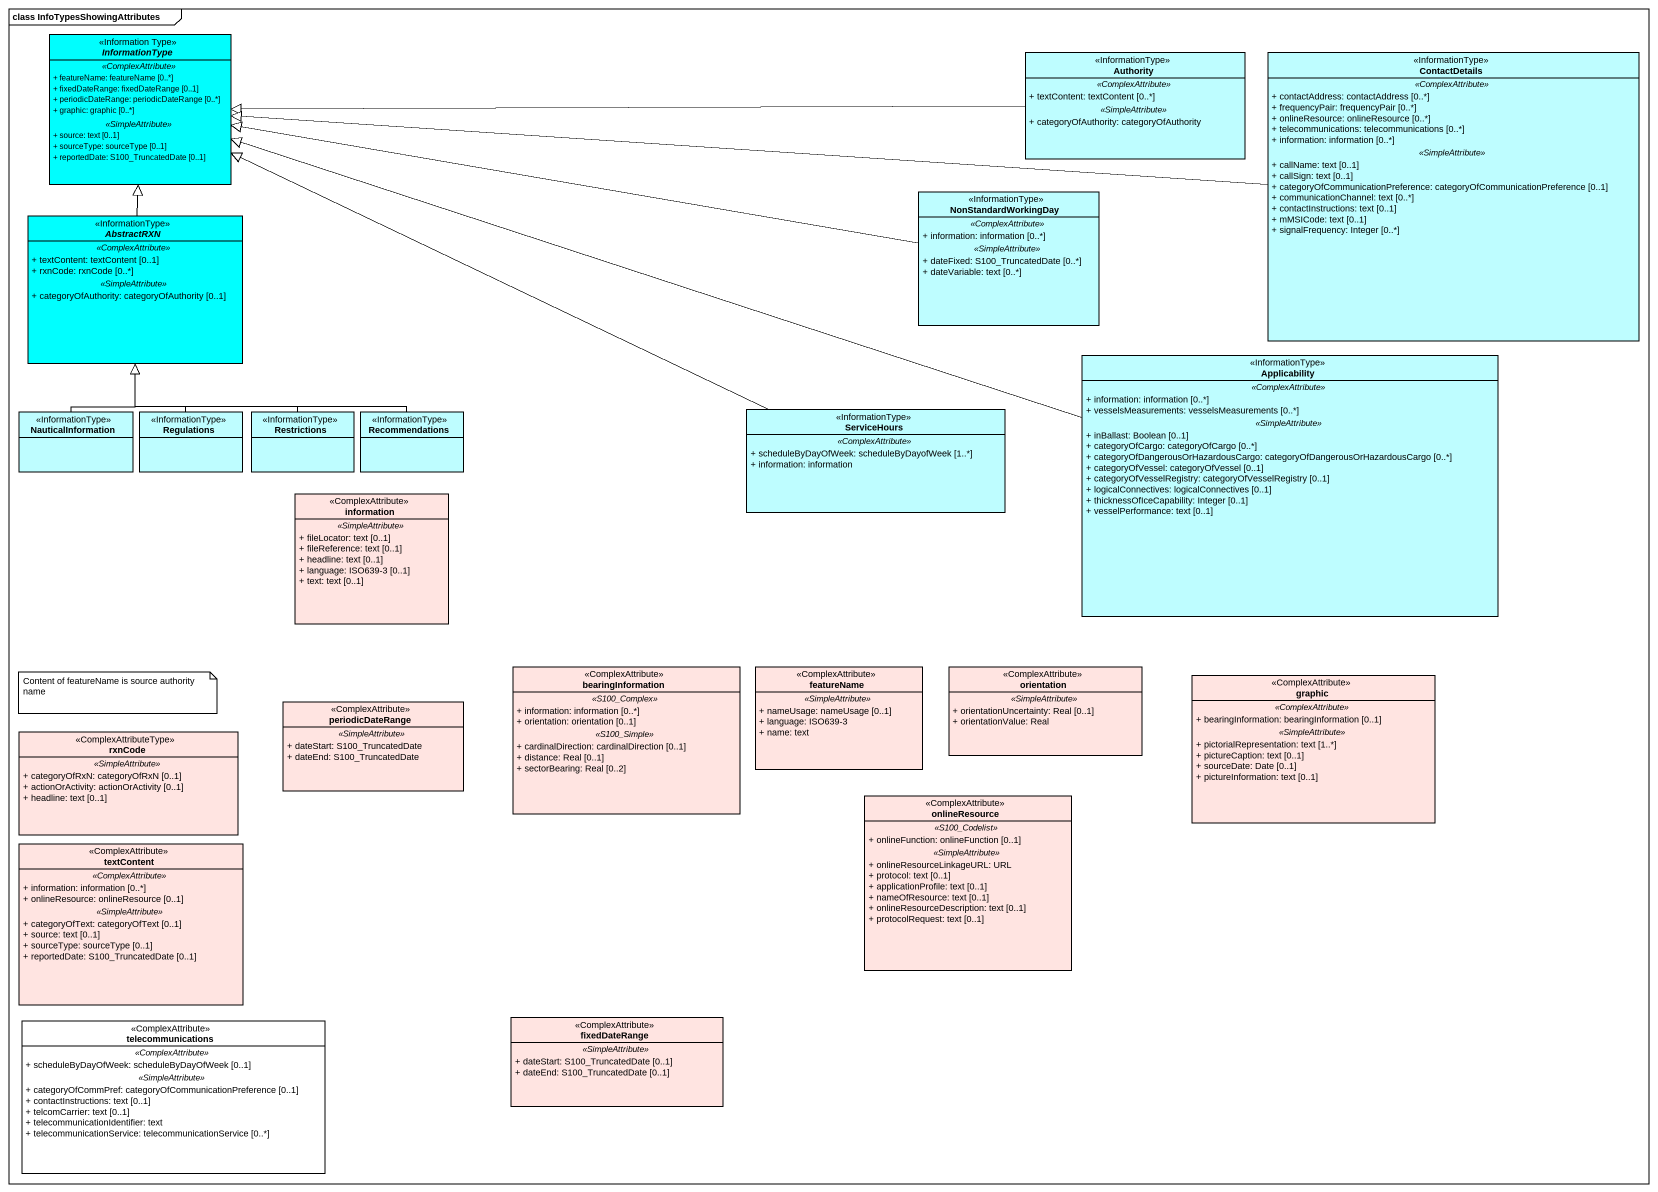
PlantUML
@startuml
mainframe class InfoTypesShowingAttributes
hide circle
hide empty members
skinparam classAttributeIconSize 0
abstract class InformationType <<Information Type>> #00FEFE {
  .. <<ComplexAttribute>> ..
  + featureName: featureName [0..*]
  + fixedDateRange: fixedDateRange [0..1]
  + periodicDateRange: periodicDateRange [0..*]
  + graphic: graphic [0..*]
  .. <<SimpleAttribute>> ..
  + source: text [0..1]
  + sourceType: sourceType [0..1]
  + reportedDate: S100_TruncatedDate [0..1]
}
class Authority <<InformationType>> #BEFDFF {
  .. <<ComplexAttribute>> ..
  + textContent: textContent [0..*]
  .. <<SimpleAttribute>> ..
  + categoryOfAuthority: categoryOfAuthority
}
class ContactDetails <<InformationType>> #BEFDFF {
  .. <<ComplexAttribute>> ..
  + contactAddress: contactAddress [0..*]
  + frequencyPair: frequencyPair [0..*]
  + onlineResource: onlineResource [0..*]
  + telecommunications: telecommunications [0..*]
  + information: information [0..*]
  .. <<SimpleAttribute>> ..
  + callName: text [0..1]
  + callSign: text [0..1]
  + categoryOfCommunicationPreference: categoryOfCommunicationPreference [0..1]
  + communicationChannel: text [0..*]
  + contactInstructions: text [0..1]
  + mMSICode: text [0..1]
  + signalFrequency: Integer [0..*]
}
class NonStandardWorkingDay <<InformationType>> #BEFDFF {
  .. <<ComplexAttribute>> ..
  + information: information [0..*]
  .. <<SimpleAttribute>> ..
  + dateFixed: S100_TruncatedDate [0..*]
  + dateVariable: text [0..*]
}
abstract class AbstractRXN <<InformationType>> #00FFFF {
  .. <<ComplexAttribute>> ..
  + textContent: textContent [0..1]
  + rxnCode: rxnCode [0..*]
  .. <<SimpleAttribute>> ..
  + categoryOfAuthority: categoryOfAuthority [0..1]
}
class Applicability <<InformationType>> #BEFDFF {
  .. <<ComplexAttribute>> ..
  + information: information [0..*]
  + vesselsMeasurements: vesselsMeasurements [0..*]
  .. <<SimpleAttribute>> ..
  + inBallast: Boolean [0..1]
  + categoryOfCargo: categoryOfCargo [0..*]
  + categoryOfDangerousOrHazardousCargo: categoryOfDangerousOrHazardousCargo [0..*]
  + categoryOfVessel: categoryOfVessel [0..1]
  + categoryOfVesselRegistry: categoryOfVesselRegistry [0..1]
  + logicalConnectives: logicalConnectives [0..1]
  + thicknessOfIceCapability: Integer [0..1]
  + vesselPerformance: text [0..1]
}
class NauticalInformation <<InformationType>> #BEFDFF
class Regulations <<InformationType>> #BEFDFF
class Restrictions <<InformationType>> #BEFDFF
class Recommendations <<InformationType>> #BEFDFF
class ServiceHours <<InformationType>> #BEFDFF {
  .. <<ComplexAttribute>> ..
  + scheduleByDayOfWeek: scheduleByDayofWeek [1..*]
  + information: information
}
class information <<ComplexAttribute>> #FFE4E1 {
  .. <<SimpleAttribute>> ..
  + fileLocator: text [0..1]
  + fileReference: text [0..1]
  + headline: text [0..1]
  + language: ISO639-3 [0..1]
  + text: text [0..1]
}
class periodicDateRange <<ComplexAttribute>> #FFE4E1 {
  .. <<SimpleAttribute>> ..
  + dateStart: S100_TruncatedDate
  + dateEnd: S100_TruncatedDate
}
class bearingInformation <<ComplexAttribute>> #FFE4E1 {
  .. <<S100_Complex>> ..
  + information: information [0..*]
  + orientation: orientation [0..1]
  .. <<S100_Simple>> ..
  + cardinalDirection: cardinalDirection [0..1]
  + distance: Real [0..1]
  + sectorBearing: Real [0..2]
}
class featureName <<ComplexAttribute>> #FFE4E1 {
  .. <<SimpleAttribute>> ..
  + nameUsage: nameUsage [0..1]
  + language: ISO639-3
  + name: text
}
class orientation <<ComplexAttribute>> #FFE4E1 {
  .. <<SimpleAttribute>> ..
  + orientationUncertainty: Real [0..1]
  + orientationValue: Real
}
class graphic <<ComplexAttribute>> #FFE4E1 {
  .. <<ComplexAttribute>> ..
  + bearingInformation: bearingInformation [0..1]
  .. <<SimpleAttribute>> ..
  + pictorialRepresentation: text [1..*]
  + pictureCaption: text [0..1]
  + sourceDate: Date [0..1]
  + pictureInformation: text [0..1]
}
class rxnCode <<ComplexAttributeType>> #FFE4E1 {
  .. <<SimpleAttribute>> ..
  + categoryOfRxN: categoryOfRxN [0..1]
  + actionOrActivity: actionOrActivity [0..1]
  + headline: text [0..1]
}
class onlineResource <<ComplexAttribute>> #FFE4E1 {
  .. <<S100_Codelist>> ..
  + onlineFunction: onlineFunction [0..1]
  .. <<SimpleAttribute>> ..
  + onlineResourceLinkageURL: URL
  + protocol: text [0..1]
  + applicationProfile: text [0..1]
  + nameOfResource: text [0..1]
  + onlineResourceDescription: text [0..1]
  + protocolRequest: text [0..1]
}
class textContent <<ComplexAttribute>> #FFE4E1 {
  .. <<ComplexAttribute>> ..
  + information: information [0..*]
  + onlineResource: onlineResource [0..1]
  .. <<SimpleAttribute>> ..
  + categoryOfText: categoryOfText [0..1]
  + source: text [0..1]
  + sourceType: sourceType [0..1]
  + reportedDate: S100_TruncatedDate [0..1]
}
class telecommunications <<ComplexAttribute>> {
  .. <<ComplexAttribute>> ..
  + scheduleByDayOfWeek: scheduleByDayOfWeek [0..1]
  .. <<SimpleAttribute>> ..
  + categoryOfCommPref: categoryOfCommunicationPreference [0..1]
  + contactInstructions: text [0..1]
  + telcomCarrier: text [0..1]
  + telecommunicationIdentifier: text
  + telecommunicationService: telecommunicationService [0..*]
}
class fixedDateRange <<ComplexAttribute>> #FFE4E1 {
  .. <<SimpleAttribute>> ..
  + dateStart: S100_TruncatedDate [0..1]
  + dateEnd: S100_TruncatedDate [0..1]
}
Authority -left-|> InformationType
ContactDetails -left-|> InformationType
NonStandardWorkingDay -left-|> InformationType
AbstractRXN -up-|> InformationType
Applicability -left-|> InformationType
NauticalInformation -up-|> AbstractRXN
Regulations -up-|> AbstractRXN
Restrictions -up-|> AbstractRXN
Recommendations -left-|> AbstractRXN
ServiceHours -left-|> InformationType
note as N1
  Content of featureName is source authority name
end note
@enduml
